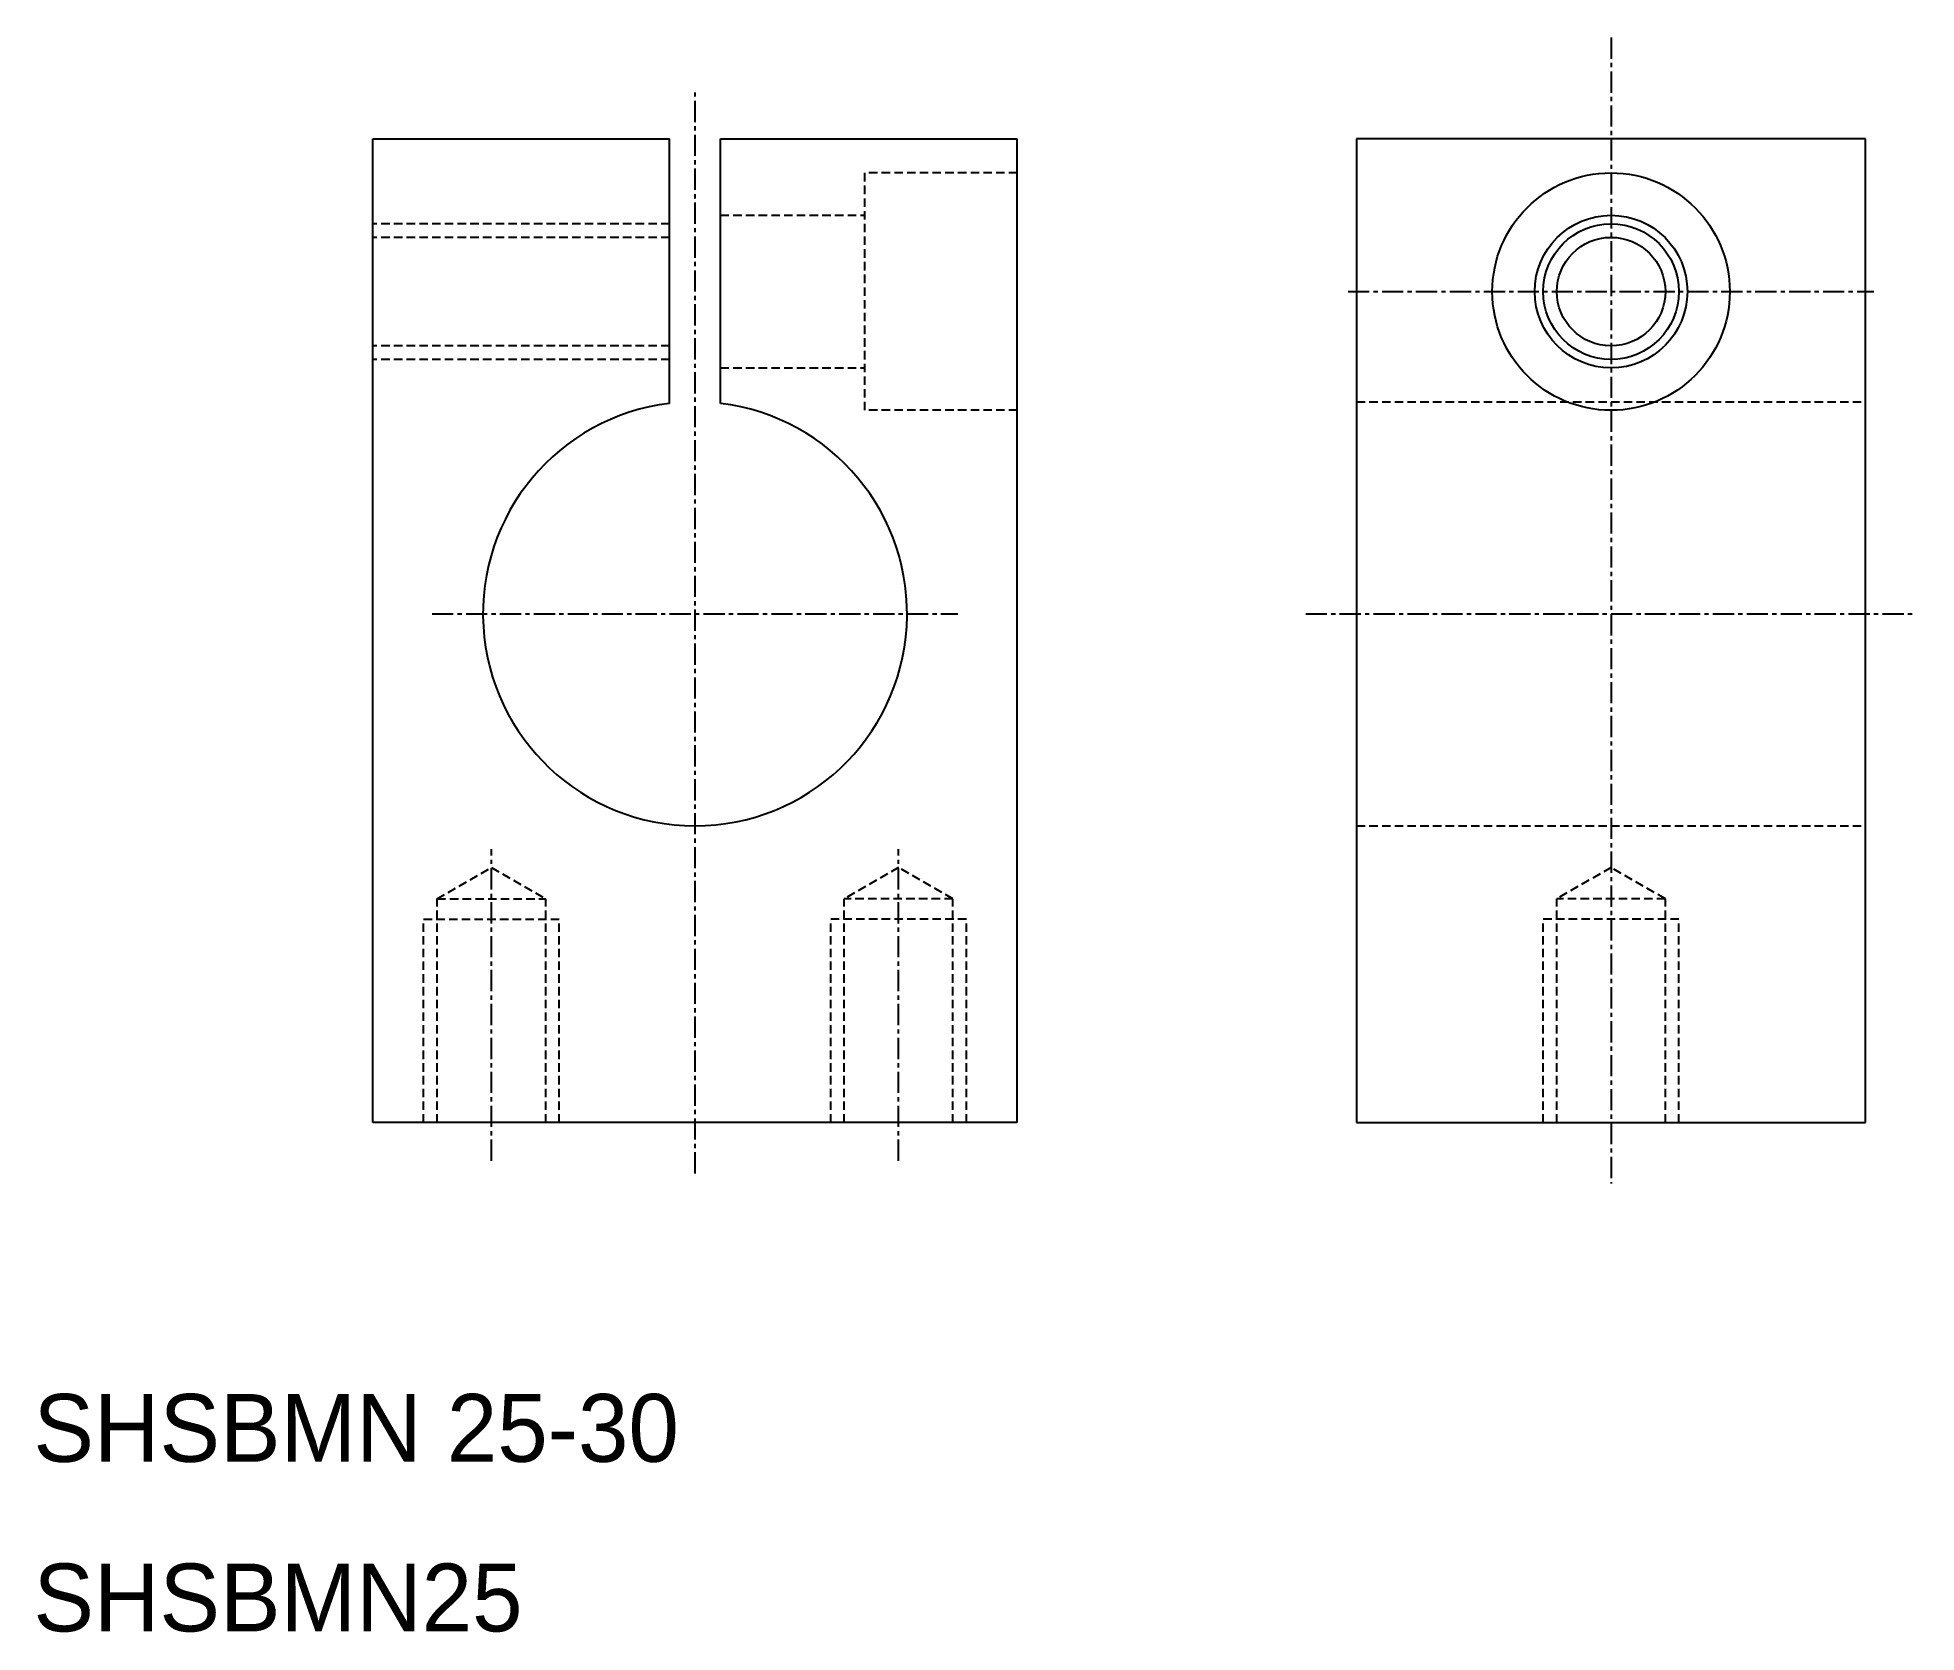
# Model space of a CAD drawing. Extents: x 1 to 112, y 1 to 95.
import ezdxf

# ---------------------------------------------------------------- set-up
doc = ezdxf.new("R2010")
doc.units = 0
doc.linetypes.add('CENTER', pattern=[2, 1.25, -0.25, 0.25, -0.25])
doc.linetypes.add('DASHED', pattern=[0.75, 0.5, -0.25])
doc.layers.get('0').update_dxf_attribs({"linetype": 'CONTINUOUS'})
doc.layers.add('CENTER', color=1, linetype='CENTER')

msp = doc.modelspace()

# ---------------------------------------------------------------- linework, layer by layer
at = {"color": 7, "linetype": 'CONTINUOUS'}
for p, q in [((21.18, 89.42), (38.68, 89.42)), ((21.18, 31.42), (21.18, 89.42)), ((38.68, 73.83), (38.68, 89.42)), ((41.68, 89.42), (59.18, 89.42)), ((41.68, 73.83), (41.68, 89.42)), ((59.18, 31.42), (59.18, 89.42)), ((109.18, 89.42), (79.18, 89.42)), ((79.18, 89.42), (79.18, 31.42)), ((109.18, 31.42), (109.18, 89.42)), ((59.18, 31.42), (21.18, 31.42)), ((79.18, 31.42), (109.18, 31.42))]:
    msp.add_line(p, q, dxfattribs=at)
at = {"color": 3, "linetype": 'DASHED'}
for p, q in [((59.18, 87.42), (50.18, 87.42)), ((50.18, 87.42), (50.18, 73.42)), ((38.68, 84.42), (21.18, 84.42)), ((41.68, 84.92), (50.18, 84.92)), ((38.68, 83.62), (21.18, 83.62)), ((38.68, 77.22), (21.18, 77.22)), ((38.68, 76.42), (21.18, 76.42)), ((41.68, 75.92), (50.18, 75.92)), ((59.18, 73.42), (50.18, 73.42)), ((79.18, 73.92), (109.18, 73.92)), ((79.18, 48.92), (109.18, 48.92)), ((24.98, 44.62), (28.18, 46.46)), ((28.18, 46.46), (31.38, 44.62)), ((52.18, 46.46), (48.98, 44.62)), ((55.38, 44.62), (52.18, 46.46)), ((94.18, 46.46), (90.98, 44.62)), ((97.38, 44.62), (94.18, 46.46)), ((24.98, 31.42), (24.98, 44.62)), ((24.98, 44.62), (31.38, 44.62)), ((31.38, 31.42), (31.38, 44.62)), ((55.38, 44.62), (48.98, 44.62)), ((48.98, 31.42), (48.98, 44.62)), ((55.38, 31.42), (55.38, 44.62)), ((90.98, 31.42), (90.98, 44.62)), ((97.38, 44.62), (90.98, 44.62)), ((97.38, 31.42), (97.38, 44.62)), ((24.18, 31.42), (24.18, 43.42)), ((24.18, 43.42), (32.18, 43.42)), ((32.18, 31.42), (32.18, 43.42)), ((56.18, 43.42), (48.18, 43.42)), ((48.18, 31.42), (48.18, 43.42)), ((56.18, 31.42), (56.18, 43.42)), ((90.18, 31.42), (90.18, 43.42)), ((98.18, 43.42), (90.18, 43.42)), ((98.18, 31.42), (98.18, 43.42))]:
    msp.add_line(p, q, dxfattribs=at)
at = {"color": 7, "linetype": 'CONTINUOUS'}
for radius in [7, 4.5, 3.2]:
    msp.add_circle((94.18, 80.42), radius, dxfattribs=at)
at = {"color": 3, "linetype": 'CONTINUOUS'}
msp.add_circle((94.18, 80.42), 4, dxfattribs=at)
at = {"color": 7, "linetype": 'CONTINUOUS'}
msp.add_arc((40.18, 61.42), 12.5, 96.8921, 83.1079, dxfattribs=at)
at = {"layer": 'CENTER', "color": 1, "linetype": 'CENTER'}
for p, q in [((94.18, 95.4), (94.18, 27.84)), ((40.18, 28.42), (40.18, 92.42)), ((78.68, 80.42), (109.68, 80.42)), ((24.68, 61.42), (55.68, 61.42)), ((76.18, 61.42), (112.18, 61.42)), ((28.18, 29.17), (28.18, 47.55)), ((52.18, 29.17), (52.18, 47.55))]:
    msp.add_line(p, q, dxfattribs=at)

# ---------------------------------------------------------------- texts
at = {"color": 7, "linetype": 'CONTINUOUS'}
for s, p in [('SHSBMN 25-30', (1.18, 11.42)), ('SHSBMN25', (1.18, 1.42))]:
    msp.add_text(s, height=4, dxfattribs=at).set_placement(p)

doc.saveas('drawing.dxf')
